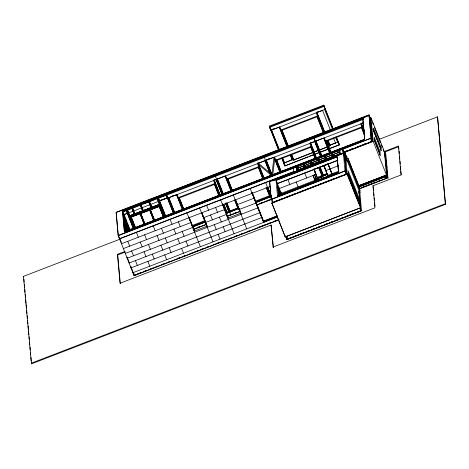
<?xml version="1.0" encoding="UTF-8"?>
<svg xmlns="http://www.w3.org/2000/svg" width="469" height="469" viewBox="0 0 469 469"><rect width="100%" height="100%" fill="white"/><g stroke="black" fill="none" stroke-linecap="round" stroke-linejoin="round"><path stroke-width="0.7" d="M271.78 175.512L273.972 157.332M272.811 174.538L274.711 158.733M159.161 206.501L131.162 217.077L135.383 227.746M150.948 204.707L150.842 205.105M388.068 177.898L386.315 175.945L387.564 177.833M144.352 224.733L139.856 213.36L140.583 213.061L145.22 224.399M140.729 213.061L139.862 213.395M154.506 220.049L150.279 209.344L149.418 209.713L149.699 209.514M278.463 149.81L269.282 126.149L323.792 105.15L333.213 128.946M269.335 126.759L323.85 105.76L323.792 105.15M270.203 127.011L269.569 127.257L270.783 130.417L325.287 109.289L324.654 109.535M324.612 109.048L325.252 108.931M272.102 129.409L274.148 128.617M317.079 112.079L319.119 111.294M270.771 130.294L278.949 127.14M317.108 112.443L322.561 110.344M281.048 129.96L317.437 115.943M281.294 130.581L317.683 116.564M279.008 219.855L134.105 275.678L118.182 235.461L116.107 212.287L369.003 114.864L370.827 119.466M369.085 115.069L371.161 138.244L118.264 235.667L116.189 212.492L185.906 185.636M187.242 185.12L368.452 115.315M364.044 139.698L124.391 231.78L122.485 210.481L369.138 115.702M121.934 210.933L363.452 117.895M122.315 211.478L363.563 118.546M123.212 211.478L125.938 210.429M127.984 209.637L130.03 208.852M132.762 207.802L136.168 206.483M137.534 205.961L139.58 205.17M143.672 203.593L147.084 202.28M149.81 201.23L153.222 199.917M158.674 197.818L160.04 197.291M162.086 196.499L164.132 195.714M122.561 212.099L363.123 119.425M371.512 120.076L370.627 117.842L370.276 117.977L372.363 141.28L343.654 152.337M369.654 118.352L370.287 118.106M358.767 185.853L386.538 175.154L384.439 151.71L371.061 117.912L370.416 118.85L372.445 141.486L343.443 152.66M160.539 200.339L167.357 197.713L173.254 212.457M123.722 214.65L127.814 213.073M159.865 200.726L167.369 197.836M172.1 196.013L174.122 195.233M268.209 158.991L270.255 158.2M123.734 214.773L158.516 201.377M159.876 200.849L167.38 197.959M168.758 197.672L176.18 194.817M213.952 180.26L215.98 179.48M217.329 178.959L224.798 176.086M257.469 163.499L264.838 160.662M266.199 160.134L273.697 157.25M316.616 140.712L323.434 138.085M361.593 123.388L362.953 122.86M168.095 198.059L362.965 122.989M129.872 215.652L142.67 210.722M144.018 210.2L159.507 204.232M129.884 215.775L159.519 204.361M129.895 215.898L159.53 204.484L157.168 198.399M129.256 216.52L160.234 204.584M178.355 197.601L214.749 183.584M226.926 178.894L258.683 166.659M275.795 160.07L311.058 146.48M325.527 140.905L361.916 126.888M138.214 213.524L130.183 216.549M139.551 213.008L159.612 205.211M129.497 217.141L160.48 205.205M178.601 198.223L214.99 184.206M227.172 179.51L258.929 167.281M276.042 160.685L311.305 147.102M325.773 141.527L362.162 127.509M150.279 209.344L149.992 209.438L154.213 220.108M159.472 205.821L158.968 206.014L163.441 217.317M145.132 211.466L147.155 210.687M151.211 209.127L153.24 208.342M135.224 227.764L130.951 216.965L159.319 206.002M159.308 206.46L131.162 217.077M293.43 159.226L283.757 163.183L292.14 159.724M329.185 145.449L335.663 142.957M337.616 142.201L338.249 141.96L339.363 144.939L284.847 165.944L281.904 158.499M317.964 150.408L293.67 159.999L327.444 146.99M319.319 149.887L328.792 146.469M285.216 164.853L284.583 165.1L281.892 158M284.847 165.944L307.998 156.793M309.358 156.271L314.13 154.43M315.49 153.908L318.902 152.595M320.263 152.067L328.441 148.919M329.801 148.392L339.345 144.722M124.391 231.78L364.642 139.229L362.736 117.93L363.299 119.355M124.895 231.956L147.735 223.156M149.101 222.628L165.879 216.162M166.161 216.057L186.633 208.172M187.999 207.644L192.771 205.803M194.137 205.275L210.974 198.792M211.197 198.704L225.53 193.187M228.256 192.132L231.668 190.819M233.034 190.297L237.812 188.456M239.178 187.928L249.913 183.795M250.094 183.725L256.062 181.421M256.238 181.356L265.788 177.675M267.154 177.153L271.932 175.312M273.298 174.785L288.851 168.793M290.217 168.265L295.001 166.425M295.13 166.372L301.151 164.056M301.274 164.003L304.686 162.69M306.052 162.168L310.83 160.328M312.19 159.8L316.968 157.959M318.228 157.473L343.584 147.706M346.239 146.686L349.722 145.343M351.088 144.815L355.865 142.975M357.231 142.453L362.004 140.612M137.2 227.342L139.252 226.55M143.35 224.973L145.396 224.182M149.5 222.605L151.546 221.814M176.139 212.34L178.191 211.548M182.289 209.971L184.34 209.18M215.083 197.338L217.129 196.552M221.227 194.969L223.279 194.184M254.022 182.335L256.074 181.55M260.172 179.967L262.218 179.181M282.033 171.548L284.079 170.757M299.111 164.971L301.162 164.179M327.122 154.178L329.174 153.386M333.271 151.809L335.317 151.018M339.421 149.441L341.467 148.65M118.182 235.461L371.079 138.038L369.003 114.864M298.542 169.848L297.874 168.066L339.415 152.062M297.252 168.435L339.421 152.191M306.275 166.477L308.321 165.692M312.418 164.115L314.464 163.323M345.155 151.505L347.201 150.713M351.293 149.136L353.339 148.351M357.431 146.774L359.477 145.982M363.569 144.405L365.615 143.62M120.087 238.334L119.454 238.58L118.252 235.544M305.401 166.946L311.064 164.766M312.243 164.308L317.202 162.397M319.248 161.612L320.614 161.084M344.369 151.933L347.212 150.836M349.159 150.092L353.35 148.474M355.309 147.717L359.489 146.111M361.464 145.349L365.627 143.743M369.666 142.189L371.729 141.521L370.516 138.361M293.793 171.548L119.466 238.703L119.325 237.138M298.542 169.719L304.047 167.597M305.378 167.081L318.404 162.063M319.665 161.582L324.554 159.695M326.465 158.962L332.075 156.798M333.4 156.288L339.386 153.984M297.909 170.089L304.029 167.732M305.389 167.21L325.117 159.607M326.055 159.249L339.398 154.108M119.548 238.909L293.84 171.765M298.313 170.042L304.387 167.703M305.46 167.292L310.929 165.182M312.295 164.66L318.445 162.286M319.811 161.764L325.281 159.653M326.582 159.155L332.116 157.021M333.482 156.494L339.632 154.125M347.382 159.073L344.703 152.314L373.16 141.357L371.061 117.912M272.553 202.743L271.188 199.296L269.587 181.433L343.349 153.017L344.985 157.156M379.444 139.223L437.524 116.845L445.55 204.332L31.476 363.85L23.45 276.364L119.794 239.249M307.019 167.122L311.117 165.545M313.169 164.754L317.267 163.171M319.999 162.122L321.365 161.594M271.27 199.501L269.669 181.638L303.156 168.74M304.498 168.219L343.431 153.222M269.681 181.761L270.326 181.644M272.348 180.735L276.517 179.129M279.248 178.079L282.666 176.76M284.032 176.233L288.816 174.392M290.182 173.864L294.966 172.023M296.338 171.496L327.772 159.384M327.942 159.319L333.922 157.015M334.039 156.968L336.074 156.189M338.026 155.432L342.177 153.838M272.36 180.858L274.394 180.078M274.752 179.938L275.379 179.697M327.057 176.719L277.478 195.819L276.024 180.243L337.141 156.699L338.606 172.399M276.1 180.448L337.223 156.904M318.246 167.585L313.937 169.245L318.41 180.588M318.686 167.415L324.378 165.223M324.794 165.065L327.509 164.015M277.302 183.485L337.744 160.205M121.459 243.739L270.273 186.41M328.382 164.027L323.774 165.797L328.077 176.666M345.776 157.326L347.124 156.804M277.132 183.789L337.844 160.404M346.274 158.874L347.963 158.223L359.963 188.532M380.64 150.426L380.4 147.77L381.104 147.495L373.459 128.184L373.758 131.508L381.403 150.819L381.104 147.495M347.066 161.201L348.191 160.767L347.963 158.223M123.37 248.57L190.807 222.587L190.766 222.089M269.487 192.278L270.836 191.757M279.043 188.62L315.83 174.45L315.784 173.952M329.73 169.069L325.685 170.628L325.644 170.13M338.647 165.657L329.877 169.033L329.766 167.791L331.436 172.012M379.556 154.846L379.31 152.079L380.013 151.809L374.274 137.323L374.649 141.474L380.382 155.96L380.013 151.809M271.088 225.044L273.304 247.691L271.088 225.044L120.052 283.229L117.461 254.304L124.983 251.407M191.985 225.601L204.976 220.594M226.855 212.164L237.789 207.955M255.57 201.101L269.927 195.573M314.365 178.454L315.731 177.927M317.097 177.399L327.356 173.448M384.099 151.587L398.457 146.058L398.902 148.861M226.504 212.692L237.93 208.224M322.795 175.594L327.38 173.764M226.591 212.756L237.349 208.617M322.889 175.664L326.166 174.398M120.299 283.856L117.713 254.937L125.235 252.041M192.255 226.304L205.223 221.227M226.492 213.108L229.153 212.006M238.018 208.67L230.267 211.871L226.826 203.177M255.136 201.998L270.173 196.206M314.183 179.334L322.361 176.397M323.522 175.728L326.875 174.439M384.351 152.22L398.709 146.691M314.365 179.287L317.63 178.032L318.586 180.442M192.278 226.509L205.111 221.567M238.698 208.623L226.509 213.319L222.81 203.951M255.757 202.057L271.152 196.118M314.881 179.281L316.241 178.753M317.601 178.232L327.567 174.386M192.313 226.914L205.146 221.966M255.793 202.456L270.021 196.98L255.81 202.667M317.636 178.636L322.396 176.801L322.197 176.455M322.396 176.801L316.341 179.041M192.331 227.119L205.164 222.177M125.282 253.395L192.718 227.418L192.677 226.92M280.96 193.445L317.742 179.275L317.695 178.777M339.034 171.074L327.596 175.459L327.555 174.96M337.141 156.699L338.512 172.07L277.478 195.819M328.411 176.197L333.166 174.368M334.52 173.847L337.915 172.539M277.537 195.925L294.503 189.394M295.857 188.866L300.606 187.037M301.966 186.515L306.714 184.686M308.069 184.165L314.857 181.55M315.379 181.351L337.926 172.662M277.894 195.919L279.94 195.127M284.032 193.55L286.078 192.765M290.164 191.188L292.21 190.402M322.889 178.583L324.935 177.798M329.027 176.221L331.067 175.429M335.159 173.858L337.205 173.067M197.607 227.418L199.647 226.633M228.01 215.705L232.272 214.063M234.101 213.36L237.027 212.228M260.823 203.065L262.875 202.274M266.972 200.697L269.024 199.905M193.187 229.335L206.442 224.229M226.914 216.344L240.339 211.167M256.52 204.935L344.95 170.88L346.315 174.327L344.715 156.464M193.691 229.4L206.659 224.405M227.137 216.52L240.105 211.519M256.484 205.211L345.032 171.085L343.349 153.017M194.629 232.243L194.518 231L207.163 226.128L205.492 221.901M228.35 219.258L228.239 218.009L240.884 213.137L239.213 208.91M344.944 174.357L345.577 174.116M274.4 201.664L276.511 200.849M279.149 199.835L282.537 198.528M285.246 197.484L289.496 195.849M291.349 195.133L295.646 193.48M299.744 191.897L304.528 190.056M305.894 189.529L310.331 187.823M312.049 187.16L316.434 185.472M318.199 184.792L322.537 183.121M324.349 182.423L328.64 180.77M330.498 180.049L334.743 178.419M338.7 176.895L340.84 176.068M345.589 174.239L346.222 173.999M272.471 202.538L346.233 174.122L344.633 156.259M271.85 203.013L347.324 173.94L360.708 207.738L285.246 236.951L271.85 203.013L285.234 236.816L360.708 207.738M271.862 203.153L347.324 173.94M263.273 221.21L276.892 215.963M263.291 221.415L277.589 215.91M263.267 222.283L277.601 216.766M277.619 216.971L132.926 272.712L132.78 271.053M358.756 185.718L386.134 175.166L386.989 175.16L387.91 176.127M358.474 185.888L386.139 175.23L387.007 175.365L384.897 151.774L387.306 176.121L358.896 187.067M358.597 186.31L387.007 175.365M358.879 186.861L387.288 175.916M136.051 274.471L134.005 275.262L132.909 272.501M137.411 273.949L140.829 272.63M143.549 271.586L146.973 270.267M149.687 269.218L153.093 267.905M155.825 266.855L157.901 266.058M161.957 264.493L164.044 263.689M168.095 262.13L170.141 261.339M177.698 258.431L179.75 257.639M183.825 256.068L185.894 255.271M189.916 253.723L192.038 252.902M194.694 251.882L198.1 250.569M200.808 249.526L204.238 248.207M206.964 247.151L209.11 246.331M213.102 244.789L215.148 244.003M216.619 243.434L220.031 242.121M222.728 241.084L226.14 239.77M228.872 238.715L230.959 237.912M234.922 236.382L237.103 235.544M241.06 234.019L243.106 233.234M247.198 231.657L249.244 230.865M258.108 227.453L260.154 226.662M261.684 226.076L266.292 224.299M267.77 223.731L271.188 222.417M273.914 221.362L276.024 220.553M361.675 187.553L363.698 186.773M364.003 186.656L366.055 185.871M367.643 185.255L369.777 184.434M370.147 184.294L372.193 183.502M372.409 183.42L375.851 182.095M378.536 181.063L380.576 180.272M278.926 219.65L134.023 275.467L133.829 273.345M359.248 188.708L386.919 178.044L386.79 176.631M359.571 188.819L387.001 178.255L386.872 176.836M273.058 247.057L374.919 207.82L372.949 185.8L401.048 174.978L398.457 146.058M358.879 193.146L359.934 192.741L359.606 188.11L350.701 165.61M359.172 202.274L358.984 200.152L359.682 199.829L358.797 189.998L343.032 150.238M288.06 238.692L290.1 237.906M290.469 237.76L292.275 237.068M294.01 236.399L297.405 235.092M300.119 234.043L303.519 232.735M306.234 231.686L308.268 230.906M312.342 229.335L314.382 228.55M318.457 226.978L320.491 226.193M324.566 224.628L326.606 223.842M329.32 222.793L332.714 221.485M335.435 220.442L338.829 219.134M341.543 218.085L343.584 217.299M345.143 216.701L349.692 214.949M351.258 214.345L354.652 213.037M357.372 211.988L360.767 210.681M287.028 239.301L360.79 210.886M359.219 192.63L360.872 211.097L287.11 239.512L285.932 236.546L286.987 236.136L288.077 238.897M31.224 363.217L445.298 203.704L437.524 116.845M151.223 205.428L150.895 205.193M257.903 162.825L270.631 173.577M258.888 164.83L270.584 174.708M385.131 153.879L386.005 154.858M385.207 154.764L386.087 155.743M385.289 155.649L386.163 156.628M385.366 156.54L386.245 157.514M385.448 157.426L386.321 158.405M385.09 157.824L386.403 159.29M385.166 158.71L386.479 160.175M385.688 160.081L386.562 161.06M385.588 160.169L386.462 161.143M385.764 160.967L386.638 161.946M385.846 161.858L386.72 162.831M385.923 162.743L386.796 163.722M385.565 163.142L386.878 164.607M385.647 164.027L386.954 165.493M386.163 165.399L387.036 166.378M386.063 165.481L386.943 166.46M386.239 166.284L387.113 167.263M386.145 166.372L387.019 167.345M386.321 167.175L387.195 168.148M386.397 168.06L387.277 169.039M386.04 168.459L387.353 169.925M386.556 169.831L387.435 170.81M386.638 170.716L387.511 171.695M386.714 171.601L387.593 172.58M386.796 172.492L387.67 173.466M386.878 173.378L387.752 174.357M386.515 173.77L387.828 175.242M387.113 176.033L387.986 177.012M387.019 176.115L387.892 177.094M386.661 176.514L387.535 177.493M386.35 176.285L388.098 178.238M445.298 203.704L445.55 204.332M372.509 122.602L373.318 124.643M374.397 127.363L380.341 142.383M381.397 145.044L382.217 147.114M383.284 149.804L384.088 151.845M370.305 118.311L370.844 119.671M370.873 120.005L370.334 118.645L370.627 117.842M370.844 123.623L371.319 124.83M372.996 129.057L380.4 147.77M371.659 132.762L372.14 133.97M374.051 138.801L379.31 152.079M386.989 175.16L387.306 176.121M373.16 141.357L386.538 175.154M371.079 138.038L372.445 141.486M386.046 175.84L387.001 178.255M385.207 176.795L385.864 178.454M361.294 123.001L363.95 129.714M361.347 123.611L364.261 130.968M360.714 123.851L364.307 132.926M362.015 128.5L364.706 135.295M361.535 127.756L364.747 135.875M372.949 185.8L373.195 186.433M350.196 164.343L348.514 160.093L348.549 160.48M348.191 160.767L360.192 191.082M347.371 158.938L344.703 152.314M348.696 162.098L350.372 166.348M350.876 167.615L359.787 190.115M346.491 158.727L342.751 149.189L343.12 153.345M359.178 190.824L359.934 192.741M343.056 150.49L346.063 157.994M343.156 151.598L345.682 158.076M358.533 191.37L359.272 193.234M343.302 153.257L344.826 157.197M343.625 154.518L344.158 155.866M343.636 154.641L344.17 155.995M336.402 137.001L339.099 144.1M323.85 105.76L333.242 129.479M336.414 137.499L339.363 144.939M345.014 159.788L345.489 160.996M324.665 109.658L332.339 129.051M335.517 137.077L337.639 142.424M359.682 199.829L348.209 170.857L348.531 174.456L359.999 203.429L360.397 207.855M339.902 151L339.662 150.379L340.031 154.536M348.221 172.938L358.978 200.099M339.28 151.587L338.917 150.666L339.286 154.823M322.543 110.344L330.487 130.405M333.412 137.886L335.517 143.109M345.917 169.895L346.392 171.103M347.336 174.075L360.72 207.878M347.289 174.749L349.962 181.503M350.501 182.857L351.838 186.234M352.371 187.588L355.045 194.342M355.848 196.37L356.921 199.073M357.988 201.776L358.791 203.804M360.872 211.097L359.694 208.13M316.81 112.056L324.783 132.194M327.972 140.249L330.1 145.619M324.812 132.721L316.856 112.537M327.983 140.747L329.818 145.208M333.723 156.294L332.509 153.134L332.884 157.285M316.235 112.906L324.114 132.809M327.063 140.254L329.209 145.671M332.24 154.295L331.876 153.375L332.251 157.531M317.267 116.875L323.452 132.498M326.676 140.653L329.097 146.768M317.05 116.804L323.481 133.055M326.7 141.175L328.98 146.762M331.196 152.9L326.354 140.677L330.962 152.794M324.325 137.874L330.153 152.583M323.909 138.179L329.49 152.273M323.698 138.115L329.519 152.824M326.688 159.003L325.474 155.843L325.844 159.999M328.335 164.168L329.525 167.187M332.398 174.427L331.677 172.615L331.788 173.864L327.919 163.71L332.24 174.615M325.205 157.009L324.841 156.089L325.21 160.24M316.106 141.181L321.957 155.948M321.722 155.831L315.889 140.993M314.083 138.32L315.285 141.357M313.82 137.704L321.353 156.74M315.109 142.342L320.69 156.435M320.456 156.318L314.623 141.48L310.501 143.068L316.575 158.581M324.143 165.762L326.77 172.399M323.944 165.657L328.03 176.168M319.647 161.717L318.439 158.557L318.809 162.708M318.17 159.718L317.806 158.798L318.175 162.954M310.431 142.594L316.546 158.03M319.999 166.759L323.721 176.156M320.022 167.275L323.44 175.746M309.857 143.45L315.86 158.61M319.342 167.41L322.83 176.215M315.461 158.962L310.619 146.738L315.227 158.856M316.804 162.362L317.343 163.722M318.955 167.796L322.449 176.625M316.569 162.239L317.103 163.593M318.715 167.656L322.414 177.006M312.612 164.426L311.398 161.266L311.774 165.422M314.042 168.975L315.76 173.7M313.902 169.004L318.445 180.577M311.135 162.426L310.765 161.512L311.14 165.663M313.913 169.62L315.83 174.45M317.742 179.275L318.216 180.483M314.705 174.914L316.305 178.965M314.459 174.491L316.329 179.211M313.145 174.89L314.928 180.36L313.016 175.529M306.538 166.284L307.013 167.492M305.577 167.134L304.363 163.974L304.733 168.131M304.094 165.141L303.73 164.22L304.105 168.371M304.786 173.137L306.697 177.968M297.874 168.066L297.328 166.688L297.698 170.839M297.059 167.849L296.695 166.929L297.065 171.085M282.139 130.405L288.324 146.029M291.824 154.864L293.975 160.298M296.83 167.597L296.584 166.976L296.953 171.126M281.928 130.335L288.089 145.906M291.577 154.711L293.852 160.292M279.846 126.923L287.726 146.826M290.674 154.278L292.82 159.689M279.424 127.228L286.864 146.023M290.323 154.752L292.445 160.122M286.893 146.562L279.202 127.046M290.334 155.251L292.164 159.712M296.156 182.025L298.073 186.855M271.363 129.561L279.336 149.699M282.526 157.754L284.648 163.124M279.096 149.564L271.404 130.048M282.268 157.59L284.366 162.72M269.282 126.149L270.73 129.807M270.994 130.476L278.434 149.271M283.739 162.96L284.83 165.721M287.925 179.633L289.836 184.464M276.616 159.835L281.189 171.384M276.669 160.445L281.23 171.953M274.594 157.033L280.597 172.193M274.172 157.338L279.753 171.431M273.96 157.273L280.046 172.656M276.575 181.538L277.296 183.361L278.457 195.655M276.024 180.243L281.687 194.553M277.572 185.771L280.919 194.219M277.683 187.014L279.594 191.844M277.795 188.262L280.427 194.899M266.105 159.671L272.219 175.107M266.163 160.281L271.985 174.99M277.982 190.338L279.893 195.168L279.248 187.94M264.082 156.869L271.621 175.904M278.281 193.662L278.996 195.473M265.372 161.5L270.953 175.594M270.724 175.476L264.885 160.644M258.056 162.772L264.17 178.208M267.746 187.307L271.334 196.359L271.287 195.86M267.77 187.553L271.352 196.611M264.199 178.759L258.102 163.253M265.665 182.623L271.399 197.109M271.903 199.255L273.105 202.291M257.481 163.622L263.484 178.789M266.967 187.588L270.449 196.388M262.81 178.46L258.237 166.917L262.851 179.035M266.58 187.975L269.986 196.575M266.07 187.154L270.038 197.185M252.246 192.759L263.478 221.128L263.59 222.376L250.212 188.573M252.058 192.671L263.936 222.441M252.07 192.794L263.549 221.878M232.325 190.209L227.752 178.66L232.36 190.777M235.866 200.462L237.062 203.482M238.258 206.501L238.973 208.312M235.432 199.753L241.066 213.981M235.209 199.29L241.089 214.227M225.724 175.857L231.551 190.566M233.351 195.069L246.729 228.872M225.571 176.831L230.889 190.256M234.875 200.327L238.064 208.383M225.097 176.098L230.918 190.813M234.623 200.175L238.064 208.863M217.505 179.164L223.355 193.932M226.808 202.661L230.531 212.058M217.294 179.105L223.121 193.814M215.218 175.693L222.752 194.729M226.193 203.417L230.713 214.667M216.244 179.65L222.089 194.418M225.542 203.147L229.001 211.871M221.855 194.301L216.021 179.469M225.296 202.995L228.983 212.146M214.122 179.697L220.237 195.133M223.953 204.531L227.412 213.26M220.002 195.016L214.169 180.178M223.707 204.378L227.131 212.862M213.547 180.547L219.369 195.262M222.746 204.126L228.239 218.009M222.546 204.021L228.69 219.527M228.444 219.099L222.57 204.273L222.617 204.771M218.876 195.385L214.304 183.836L218.917 195.954M220.706 199.941L234.09 233.744M215.593 207.474L217.505 212.305M219.416 217.135L221.327 221.96M223.238 226.791L225.149 231.622M206.653 205.352L208.564 210.182M210.475 215.013L212.393 219.838M214.304 224.669L216.215 229.499M218.126 234.324L220.037 239.155M202.145 213.454L203.341 216.473M203.581 217.077L205.252 221.298M201.711 212.744L207.081 226.298M201.506 212.404L207.368 227.219M199.63 208.06L213.014 241.857M189.025 217.118L194.518 231M188.849 217.153L194.711 231.967M194.723 232.091L188.855 217.258L188.896 217.757M186.984 212.932L200.369 246.729M179.181 197.373L184.024 209.596M179.234 197.977L183.789 209.491M177.159 194.565L183.162 209.731M176.737 194.875L182.582 209.637M176.526 194.811L182.611 210.188M174.785 212.645L168.682 197.332M178.361 221.819L180.272 226.65M182.183 231.475L184.094 236.306M186.005 241.13L187.917 245.961M174.55 212.527L168.717 197.689M166.647 194.401L174.181 213.436M173.213 212.826L166.225 194.905L167.41 197.695M170.124 219.428L172.035 224.252M173.946 229.083L175.863 233.914M177.774 238.739L179.686 243.569M181.597 248.4L183.508 253.225M165.721 216.133L158.428 197.912M158.463 198.27L165.657 216.449M157.83 198.516L165.029 216.69M160.328 206.196L164.367 216.385M157.197 198.756L159.601 204.83L159.571 204.466M159.847 205.451L164.385 216.907M159.882 205.885L164.168 216.713M159.618 205.275L164.173 216.784M159.401 205.85L163.892 217.188M159.319 206.038L163.593 216.836M159.243 206.26L163.587 217.247M161.5 228.315L163.411 233.14M165.323 237.971L167.234 242.801M169.145 247.626L171.056 252.457M148.737 201.647L151.17 208.078L148.767 202.004M150.133 209.385L154.612 220.717M150.139 209.45L154.629 220.788M149.851 209.561L154.342 220.899M149.699 209.549L154.178 220.887M149.558 209.608L153.785 220.348M149.412 209.678L153.885 220.981M153.263 225.923L155.175 230.748M157.092 235.579L159.003 240.404M160.914 245.234L162.825 250.065M164.736 254.89L166.647 259.72M140.307 204.894L142.74 211.32L140.337 205.252M140.583 213.061L145.073 224.469M140.436 213.119L141.228 215.119M141.755 216.42L143.074 219.791M144.13 222.423L144.663 223.789M140.295 213.243L144.786 224.581M141.996 217.897L140.143 213.196M142.517 219.199L143.842 222.57M140.002 213.289L144.475 224.604M140.008 213.354L144.499 224.692M144.64 234.811L146.551 239.636M148.462 244.466L150.373 249.297M152.284 254.122L154.201 258.952M131.877 208.142L134.31 214.568L131.906 208.5M135.652 228.022L131.173 216.719L130.74 216.889L135.23 228.227M134.703 228.022L130.077 216.285L134.667 228.356M136.403 232.413L138.32 237.244M140.231 242.074L142.142 246.899M144.053 251.73L145.965 256.561M147.876 261.385L149.787 266.216M126.853 210.446L133.782 227.952M133.477 228.555L126.184 210.329L133.413 228.866M122.485 210.481L130.065 229.622M123.998 215.564L125.909 220.395M127.82 225.226L129.731 230.05L129.585 228.421M126.061 222.083L127.973 226.914M124.297 218.888L126.208 223.719M128.119 228.544L128.834 230.355M126.36 225.407L128.272 230.238M124.59 222.212L126.501 227.043M126.653 228.731L127.609 231.147M124.889 225.536L126.8 230.367M125.188 228.86L126.143 231.276M127.779 241.301L129.69 246.131M131.601 250.962L133.513 255.787M135.43 260.617L137.341 265.448M119.671 238.27L121.348 242.491M128.752 261.204L127.081 256.977L127.193 258.226L257.856 207.89L257.809 207.392M130.904 266.638L132.58 270.859M117.461 254.304L117.713 254.937M23.45 276.364L23.702 276.991M399.096 151.03L399.354 153.92M399.547 156.089L399.811 158.979M400.004 161.148L400.262 164.044M400.456 166.214L400.778 169.825M400.907 171.273L401.23 174.884M384.316 154.834L384.445 156.288M373.26 187.143L373.576 190.695M373.77 192.829L374.022 195.667M374.215 197.801L374.467 200.638M374.661 202.772L374.977 206.319M362.818 118.135L364.671 138.847M359.881 192.618L361.505 210.757L286.336 239.712L286.078 236.81M346.368 159.22L346.474 160.427M345.688 156.886L347.224 174.034M342.997 149.81L343.326 153.504M339.966 151.692L340.154 153.768M339.544 150.42L339.919 154.577M338.249 141.96L328.558 145.695M324.038 105.771L324.097 106.381L269.581 127.38L269.528 126.771M327.485 174.21L327.532 174.708M325.574 169.385L325.621 169.884M317.63 178.032L317.671 178.531M293.746 168.91L293.488 168.166L293.864 172.316M285.111 235.473L285.246 236.951M281.101 192.102L281.336 194.735M269.376 191.03L269.423 191.528M261.567 216.303L261.614 216.801M261.638 217.047L261.679 217.546L131.015 267.881L130.898 266.55M259.656 211.472L259.703 211.97M259.72 212.217L259.767 212.715L129.104 263.056L128.987 261.725M257.745 206.641L257.792 207.14M255.834 201.817L255.875 202.315M255.898 202.561L255.945 203.059L239.084 209.555L239.038 209.057M253.922 196.986L253.964 197.484M253.987 197.736L254.034 198.235L237.173 204.724L237.126 204.226M252.076 192.906L252.123 193.404M240.955 213.887L240.996 214.386M235.215 199.401L235.262 199.9M226.328 213.178L226.375 213.676M226.398 213.928L226.439 214.427L205.363 222.546L205.322 222.048M224.417 208.353L224.463 208.852M224.481 209.098L224.528 209.596L203.452 217.716L203.411 217.217M207.234 226.873L207.275 227.371M192.607 226.169L192.653 226.668M190.695 221.345L190.742 221.843M127.674 223.59L128.295 230.543M125.762 218.759L126.894 231.387M123.851 213.934L125.458 231.903M123.769 213.723L125.422 232.184M122.567 210.692L124.473 231.985M23.896 279.184L24.159 282.103M24.353 284.29L24.617 287.21M24.81 289.402L25.074 292.322M25.267 294.509L25.531 297.428M25.725 299.621L26.053 303.267M26.182 304.727L26.51 308.379M26.704 310.566L26.968 313.485M27.161 315.678L27.425 318.598M27.618 320.784L27.882 323.704M28.076 325.896L28.404 329.543M28.533 331.003L28.861 334.655M29.055 336.842L29.318 339.761M29.512 341.954L29.776 344.873M29.969 347.06L30.233 349.98M30.426 352.172L30.69 355.092M30.884 357.278L31.212 360.931M151.774 207.474L149.371 201.4L151.804 207.831L151.774 207.474M143.344 210.722L140.94 204.648L143.373 211.079L143.344 210.722M134.914 213.964L132.51 207.896L134.943 214.327L134.914 213.964M129.854 215.916L127.451 209.842L129.884 216.273L129.854 215.916"/></g></svg>
